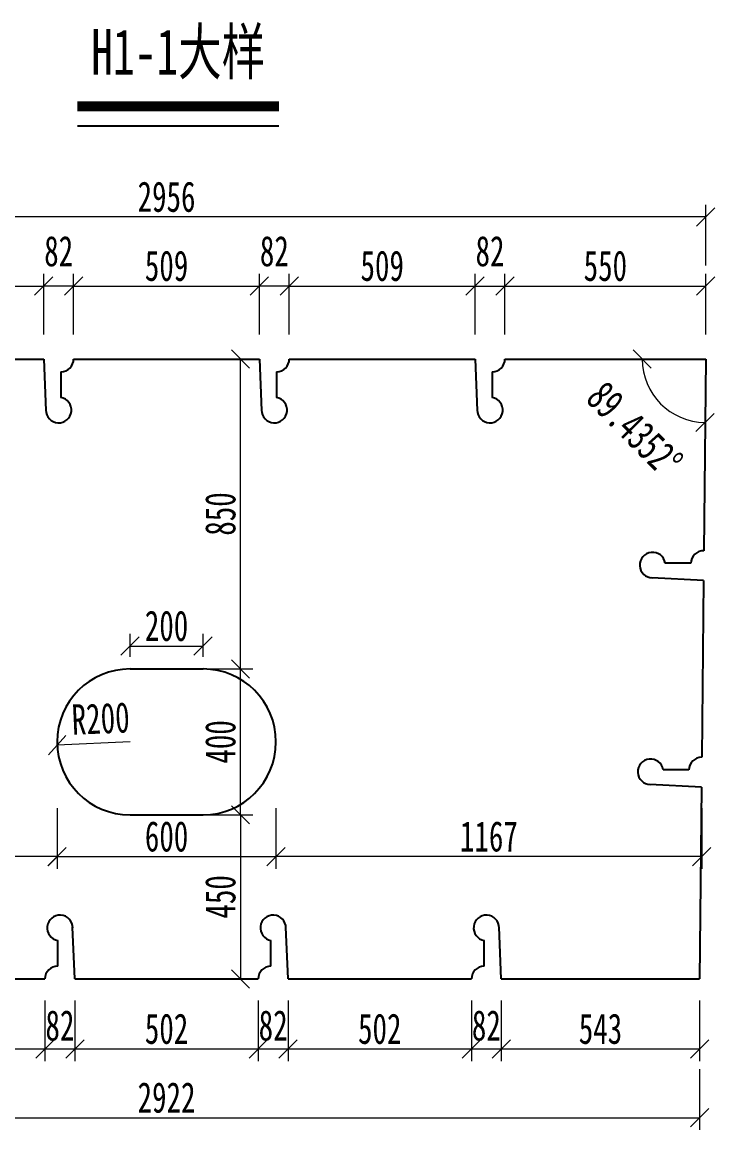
# Model space of a CAD drawing. Header units: millimetres. Extents: x -358959 to 47, y -122282 to 697692.
# Drawn here: x -205849 to -203950, y -23089 to -20052 of the extents above; entities that cross this region are included whole.
import ezdxf
from ezdxf.enums import TextEntityAlignment as Align

# ---------------------------------------------------------------- set-up
doc = ezdxf.new("R2010")
doc.units = ezdxf.units.MM
doc.header["$LTSCALE"] = 2
doc.header["$PDMODE"] = 34
doc.layers.get('Defpoints').update_dxf_attribs({"color": 8, "lineweight": 9})
for name, color, linetype, lineweight in [('标注', 4, 'Continuous', 13), ('标注线及字体', 2, 'Continuous', 15), ('钢板粗线', 1, 'Continuous', 25)]:
    doc.layers.add(name, color=color, linetype=linetype, lineweight=lineweight)
doc.styles.add('111', font='仿宋_GB2312.ttf', dxfattribs={"width": 0.7})
doc.dimstyles.new('200', dxfattribs={"dimscale": 0, "dimtxt": 2.5, "dimasz": 1.5, "dimexe": 1, "dimexo": 1, "dimgap": 0.4, "dimtad": 1, "dimdec": 0, "dimdsep": 46, "dimtxsty": '111', "dimblk": 'OBLIQUE', "dimcen": 0, "dimclrd": 256, "dimclre": 256, "dimclrt": 256, "dimadec": 4, "dimazin": 0, "dimtfac": 1, "dimtdec": 0, "dimtmove": 2, "dimatfit": 3, "dimfxl": 4, "dimfxlon": 1, "dimtolj": 1, "dimlwd": -1, "dimlwe": -1, "dimarcsym": 0})

# ---------------------------------------------------------------- blocks, each defined once
blk = doc.blocks.new('_Oblique')
at = {"color": 0, "linetype": 'ByBlock', "lineweight": -2}
blk.add_line((-0.5, -0.5), (0.5, 0.5), dxfattribs=at)
blk = doc.blocks.new('*D3927')
at = {"layer": 'Defpoints', "color": 0, "ltscale": 5, "transparency": 16777216}
for p in [(-205789.5, -20775.1), (-206298.6, -20975.3), (-205789.5, -20975.3)]:
    blk.add_point(p, dxfattribs=at)
at = {"layer": '标注', "ltscale": 5, "transparency": 16777216}
for p, q in [((-206298.6, -20908.5), (-206298.6, -20741.8)), ((-205789.5, -20908.5), (-205789.5, -20741.8)), ((-206298.6, -20775.1), (-205789.5, -20775.1))]:
    blk.add_line(p, q, dxfattribs=at)
at = {"layer": '标注', "ltscale": 5, "transparency": 16777216, "xscale": 50, "yscale": 50, "zscale": 50, "rotation": 180}
blk.add_blockref('_Oblique', (-206298.6, -20775.1), dxfattribs=at)
at = {"layer": '标注', "ltscale": 5, "transparency": 16777216, "xscale": 50, "yscale": 50, "zscale": 50}
blk.add_blockref('_Oblique', (-205789.5, -20775.1), dxfattribs=at)
at = {"layer": '标注', "ltscale": 5, "transparency": 16777216, "insert": (-206044.1, -20720.1), "char_height": 83.33, "attachment_point": 5, "style": '111'}
blk.add_mtext('\\A1;509', dxfattribs=at)
blk = doc.blocks.new('*D3928')
at = {"layer": 'Defpoints', "color": 0, "ltscale": 5, "transparency": 16777216}
for p in [(-205198.4, -20775.1), (-205707.5, -20975.3), (-205198.4, -20975.3)]:
    blk.add_point(p, dxfattribs=at)
at = {"layer": '标注', "ltscale": 5, "transparency": 16777216}
for p, q in [((-205707.5, -20908.5), (-205707.5, -20741.8)), ((-205198.4, -20908.5), (-205198.4, -20741.8)), ((-205707.5, -20775.1), (-205198.4, -20775.1))]:
    blk.add_line(p, q, dxfattribs=at)
at = {"layer": '标注', "ltscale": 5, "transparency": 16777216, "xscale": 50, "yscale": 50, "zscale": 50, "rotation": 180}
blk.add_blockref('_Oblique', (-205707.5, -20775.1), dxfattribs=at)
at = {"layer": '标注', "ltscale": 5, "transparency": 16777216, "xscale": 50, "yscale": 50, "zscale": 50}
blk.add_blockref('_Oblique', (-205198.4, -20775.1), dxfattribs=at)
at = {"layer": '标注', "ltscale": 5, "transparency": 16777216, "insert": (-205452.9, -20720.1), "char_height": 83.33, "attachment_point": 5, "style": '111'}
blk.add_mtext('\\A1;509', dxfattribs=at)
blk = doc.blocks.new('*D3929')
at = {"layer": 'Defpoints', "color": 0, "ltscale": 5, "transparency": 16777216}
for p in [(-204607.3, -20775.1), (-205116.4, -20975.3), (-204607.3, -20975.3)]:
    blk.add_point(p, dxfattribs=at)
at = {"layer": '标注', "ltscale": 5, "transparency": 16777216}
for p, q in [((-205116.4, -20908.5), (-205116.4, -20741.8)), ((-204607.3, -20908.5), (-204607.3, -20741.8)), ((-205116.4, -20775.1), (-204607.3, -20775.1))]:
    blk.add_line(p, q, dxfattribs=at)
at = {"layer": '标注', "ltscale": 5, "transparency": 16777216, "xscale": 50, "yscale": 50, "zscale": 50, "rotation": 180}
blk.add_blockref('_Oblique', (-205116.4, -20775.1), dxfattribs=at)
at = {"layer": '标注', "ltscale": 5, "transparency": 16777216, "xscale": 50, "yscale": 50, "zscale": 50}
blk.add_blockref('_Oblique', (-204607.3, -20775.1), dxfattribs=at)
at = {"layer": '标注', "ltscale": 5, "transparency": 16777216, "insert": (-204861.8, -20720.1), "char_height": 83.33, "attachment_point": 5, "style": '111'}
blk.add_mtext('\\A1;509', dxfattribs=at)
blk = doc.blocks.new('*D3930')
at = {"layer": 'Defpoints', "color": 0, "ltscale": 5, "transparency": 16777216}
for p in [(-203975.1, -20775.1), (-204525.3, -20975.3), (-203975.1, -20975.3)]:
    blk.add_point(p, dxfattribs=at)
at = {"layer": '标注', "ltscale": 5, "transparency": 16777216}
for p, q in [((-204525.3, -20908.5), (-204525.3, -20741.8)), ((-203975.1, -20908.5), (-203975.1, -20741.8)), ((-204525.3, -20775.1), (-203975.1, -20775.1))]:
    blk.add_line(p, q, dxfattribs=at)
at = {"layer": '标注', "ltscale": 5, "transparency": 16777216, "xscale": 50, "yscale": 50, "zscale": 50, "rotation": 180}
blk.add_blockref('_Oblique', (-204525.3, -20775.1), dxfattribs=at)
at = {"layer": '标注', "ltscale": 5, "transparency": 16777216, "xscale": 50, "yscale": 50, "zscale": 50}
blk.add_blockref('_Oblique', (-203975.1, -20775.1), dxfattribs=at)
at = {"layer": '标注', "ltscale": 5, "transparency": 16777216, "insert": (-204250.2, -20720.1), "char_height": 83.33, "attachment_point": 5, "style": '111'}
blk.add_mtext('\\A1;550', dxfattribs=at)
blk = doc.blocks.new('*D3931')
at = {"layer": 'Defpoints', "color": 0, "ltscale": 5, "transparency": 16777216}
for p in [(-204525.3, -20775.1), (-204607.3, -20975.3), (-204525.3, -20975.3)]:
    blk.add_point(p, dxfattribs=at)
at = {"layer": '标注', "ltscale": 5, "transparency": 16777216}
for p, q in [((-204607.3, -20908.5), (-204607.3, -20741.8)), ((-204525.3, -20908.5), (-204525.3, -20741.8)), ((-204607.3, -20775.1), (-204525.3, -20775.1))]:
    blk.add_line(p, q, dxfattribs=at)
at = {"layer": '标注', "ltscale": 5, "transparency": 16777216, "xscale": 50, "yscale": 50, "zscale": 50, "rotation": 180}
blk.add_blockref('_Oblique', (-204607.3, -20775.1), dxfattribs=at)
at = {"layer": '标注', "ltscale": 5, "transparency": 16777216, "xscale": 50, "yscale": 50, "zscale": 50}
blk.add_blockref('_Oblique', (-204525.3, -20775.1), dxfattribs=at)
at = {"layer": '标注', "ltscale": 5, "transparency": 16777216, "insert": (-204566.3, -20680.1), "char_height": 83.33, "attachment_point": 5, "style": '111'}
blk.add_mtext('\\A1;82', dxfattribs=at)
blk = doc.blocks.new('*D3932')
at = {"layer": 'Defpoints', "color": 0, "ltscale": 5, "transparency": 16777216}
for p in [(-205198.4, -20775.1), (-205198.4, -20975.3), (-205116.4, -20975.3)]:
    blk.add_point(p, dxfattribs=at)
at = {"layer": '标注', "ltscale": 5, "transparency": 16777216}
for p, q in [((-205198.4, -20908.5), (-205198.4, -20741.8)), ((-205116.4, -20908.5), (-205116.4, -20741.8)), ((-205116.4, -20775.1), (-205198.4, -20775.1))]:
    blk.add_line(p, q, dxfattribs=at)
at = {"layer": '标注', "ltscale": 5, "transparency": 16777216, "xscale": 50, "yscale": 50, "zscale": 50, "rotation": 180}
blk.add_blockref('_Oblique', (-205198.4, -20775.1), dxfattribs=at)
at = {"layer": '标注', "ltscale": 5, "transparency": 16777216, "xscale": 50, "yscale": 50, "zscale": 50}
blk.add_blockref('_Oblique', (-205116.4, -20775.1), dxfattribs=at)
at = {"layer": '标注', "ltscale": 5, "transparency": 16777216, "insert": (-205157.4, -20680.1), "char_height": 83.33, "attachment_point": 5, "style": '111'}
blk.add_mtext('\\A1;82', dxfattribs=at)
blk = doc.blocks.new('*D3933')
at = {"layer": 'Defpoints', "color": 0, "ltscale": 5, "transparency": 16777216}
for p in [(-205789.5, -20775.1), (-205789.5, -20975.3), (-205707.5, -20975.3)]:
    blk.add_point(p, dxfattribs=at)
at = {"layer": '标注', "ltscale": 5, "transparency": 16777216}
for p, q in [((-205789.5, -20908.5), (-205789.5, -20741.8)), ((-205707.5, -20908.5), (-205707.5, -20741.8)), ((-205707.5, -20775.1), (-205789.5, -20775.1))]:
    blk.add_line(p, q, dxfattribs=at)
at = {"layer": '标注', "ltscale": 5, "transparency": 16777216, "xscale": 50, "yscale": 50, "zscale": 50, "rotation": 180}
blk.add_blockref('_Oblique', (-205789.5, -20775.1), dxfattribs=at)
at = {"layer": '标注', "ltscale": 5, "transparency": 16777216, "xscale": 50, "yscale": 50, "zscale": 50}
blk.add_blockref('_Oblique', (-205707.5, -20775.1), dxfattribs=at)
at = {"layer": '标注', "ltscale": 5, "transparency": 16777216, "insert": (-205748.5, -20680.1), "char_height": 83.33, "attachment_point": 5, "style": '111'}
blk.add_mtext('\\A1;82', dxfattribs=at)
blk = doc.blocks.new('*D3936')
at = {"layer": 'Defpoints', "color": 0, "ltscale": 5, "transparency": 16777216}
for p in [(-206288.6, -22675.3), (-205786.1, -22675.3), (-205786.1, -22867.4)]:
    blk.add_point(p, dxfattribs=at)
at = {"layer": '标注', "ltscale": 5, "transparency": 16777216}
for p, q in [((-206288.6, -22734.1), (-206288.6, -22900.8)), ((-205786.1, -22734.1), (-205786.1, -22900.8)), ((-206288.6, -22867.4), (-205786.1, -22867.4))]:
    blk.add_line(p, q, dxfattribs=at)
at = {"layer": '标注', "ltscale": 5, "transparency": 16777216, "xscale": 50, "yscale": 50, "zscale": 50, "rotation": 180}
blk.add_blockref('_Oblique', (-206288.6, -22867.4), dxfattribs=at)
at = {"layer": '标注', "ltscale": 5, "transparency": 16777216, "xscale": 50, "yscale": 50, "zscale": 50}
blk.add_blockref('_Oblique', (-205786.1, -22867.4), dxfattribs=at)
at = {"layer": '标注', "ltscale": 5, "transparency": 16777216, "insert": (-206037.4, -22812.4), "char_height": 83.33, "attachment_point": 5, "style": '111'}
blk.add_mtext('\\A1;502', dxfattribs=at)
blk = doc.blocks.new('*D3937')
at = {"layer": 'Defpoints', "color": 0, "ltscale": 5, "transparency": 16777216}
for p in [(-205704.1, -22675.3), (-205201.7, -22675.3), (-205201.7, -22867.4)]:
    blk.add_point(p, dxfattribs=at)
at = {"layer": '标注', "ltscale": 5, "transparency": 16777216}
for p, q in [((-205704.1, -22734.1), (-205704.1, -22900.8)), ((-205201.7, -22734.1), (-205201.7, -22900.8)), ((-205704.1, -22867.4), (-205201.7, -22867.4))]:
    blk.add_line(p, q, dxfattribs=at)
at = {"layer": '标注', "ltscale": 5, "transparency": 16777216, "xscale": 50, "yscale": 50, "zscale": 50, "rotation": 180}
blk.add_blockref('_Oblique', (-205704.1, -22867.4), dxfattribs=at)
at = {"layer": '标注', "ltscale": 5, "transparency": 16777216, "xscale": 50, "yscale": 50, "zscale": 50}
blk.add_blockref('_Oblique', (-205201.7, -22867.4), dxfattribs=at)
at = {"layer": '标注', "ltscale": 5, "transparency": 16777216, "insert": (-205452.9, -22812.4), "char_height": 83.33, "attachment_point": 5, "style": '111'}
blk.add_mtext('\\A1;502', dxfattribs=at)
blk = doc.blocks.new('*D3938')
at = {"layer": 'Defpoints', "color": 0, "ltscale": 5, "transparency": 16777216}
for p in [(-205119.7, -22675.3), (-204617.3, -22675.3), (-204617.3, -22867.4)]:
    blk.add_point(p, dxfattribs=at)
at = {"layer": '标注', "ltscale": 5, "transparency": 16777216}
for p, q in [((-205119.7, -22734.1), (-205119.7, -22900.8)), ((-204617.3, -22734.1), (-204617.3, -22900.8)), ((-205119.7, -22867.4), (-204617.3, -22867.4))]:
    blk.add_line(p, q, dxfattribs=at)
at = {"layer": '标注', "ltscale": 5, "transparency": 16777216, "xscale": 50, "yscale": 50, "zscale": 50, "rotation": 180}
blk.add_blockref('_Oblique', (-205119.7, -22867.4), dxfattribs=at)
at = {"layer": '标注', "ltscale": 5, "transparency": 16777216, "xscale": 50, "yscale": 50, "zscale": 50}
blk.add_blockref('_Oblique', (-204617.3, -22867.4), dxfattribs=at)
at = {"layer": '标注', "ltscale": 5, "transparency": 16777216, "insert": (-204868.5, -22812.4), "char_height": 83.33, "attachment_point": 5, "style": '111'}
blk.add_mtext('\\A1;502', dxfattribs=at)
blk = doc.blocks.new('*D3939')
at = {"layer": 'Defpoints', "color": 0, "ltscale": 5, "transparency": 16777216}
for p in [(-204535.3, -22675.3), (-203991.9, -22675.3), (-203991.9, -22867.4)]:
    blk.add_point(p, dxfattribs=at)
at = {"layer": '标注', "ltscale": 5, "transparency": 16777216}
for p, q in [((-204535.3, -22734.1), (-204535.3, -22900.8)), ((-203991.9, -22734.1), (-203991.9, -22900.8)), ((-204535.3, -22867.4), (-203991.9, -22867.4))]:
    blk.add_line(p, q, dxfattribs=at)
at = {"layer": '标注', "ltscale": 5, "transparency": 16777216, "xscale": 50, "yscale": 50, "zscale": 50, "rotation": 180}
blk.add_blockref('_Oblique', (-204535.3, -22867.4), dxfattribs=at)
at = {"layer": '标注', "ltscale": 5, "transparency": 16777216, "xscale": 50, "yscale": 50, "zscale": 50}
blk.add_blockref('_Oblique', (-203991.9, -22867.4), dxfattribs=at)
at = {"layer": '标注', "ltscale": 5, "transparency": 16777216, "insert": (-204263.6, -22812.4), "char_height": 83.33, "attachment_point": 5, "style": '111'}
blk.add_mtext('\\A1;543', dxfattribs=at)
blk = doc.blocks.new('*D3940')
at = {"layer": 'Defpoints', "color": 0, "ltscale": 5, "transparency": 16777216}
for p in [(-204617.3, -22675.3), (-204535.3, -22675.3), (-204535.3, -22867.4)]:
    blk.add_point(p, dxfattribs=at)
at = {"layer": '标注', "ltscale": 5, "transparency": 16777216}
for p, q in [((-204617.3, -22734.1), (-204617.3, -22900.8)), ((-204535.3, -22734.1), (-204535.3, -22900.8)), ((-204617.3, -22867.4), (-204535.3, -22867.4))]:
    blk.add_line(p, q, dxfattribs=at)
at = {"layer": '标注', "ltscale": 5, "transparency": 16777216, "xscale": 50, "yscale": 50, "zscale": 50, "rotation": 180}
blk.add_blockref('_Oblique', (-204617.3, -22867.4), dxfattribs=at)
at = {"layer": '标注', "ltscale": 5, "transparency": 16777216, "xscale": 50, "yscale": 50, "zscale": 50}
blk.add_blockref('_Oblique', (-204535.3, -22867.4), dxfattribs=at)
at = {"layer": '标注', "ltscale": 5, "transparency": 16777216, "insert": (-204576.3, -22803.4), "char_height": 83.33, "attachment_point": 5, "style": '111'}
blk.add_mtext('\\A1;82', dxfattribs=at)
blk = doc.blocks.new('*D3941')
at = {"layer": 'Defpoints', "color": 0, "ltscale": 5, "transparency": 16777216}
for p in [(-205201.7, -22675.3), (-205119.7, -22675.3), (-205119.7, -22867.4)]:
    blk.add_point(p, dxfattribs=at)
at = {"layer": '标注', "ltscale": 5, "transparency": 16777216}
for p, q in [((-205201.7, -22734.1), (-205201.7, -22900.8)), ((-205119.7, -22734.1), (-205119.7, -22900.8)), ((-205201.7, -22867.4), (-205119.7, -22867.4))]:
    blk.add_line(p, q, dxfattribs=at)
at = {"layer": '标注', "ltscale": 5, "transparency": 16777216, "xscale": 50, "yscale": 50, "zscale": 50, "rotation": 180}
blk.add_blockref('_Oblique', (-205201.7, -22867.4), dxfattribs=at)
at = {"layer": '标注', "ltscale": 5, "transparency": 16777216, "xscale": 50, "yscale": 50, "zscale": 50}
blk.add_blockref('_Oblique', (-205119.7, -22867.4), dxfattribs=at)
at = {"layer": '标注', "ltscale": 5, "transparency": 16777216, "insert": (-205160.7, -22803.4), "char_height": 83.33, "attachment_point": 5, "style": '111'}
blk.add_mtext('\\A1;82', dxfattribs=at)
blk = doc.blocks.new('*D3942')
at = {"layer": 'Defpoints', "color": 0, "ltscale": 5, "transparency": 16777216}
for p in [(-205786.1, -22675.3), (-205704.1, -22675.3), (-205704.1, -22867.4)]:
    blk.add_point(p, dxfattribs=at)
at = {"layer": '标注', "ltscale": 5, "transparency": 16777216}
for p, q in [((-205786.1, -22734.1), (-205786.1, -22900.8)), ((-205704.1, -22734.1), (-205704.1, -22900.8)), ((-205786.1, -22867.4), (-205704.1, -22867.4))]:
    blk.add_line(p, q, dxfattribs=at)
at = {"layer": '标注', "ltscale": 5, "transparency": 16777216, "xscale": 50, "yscale": 50, "zscale": 50, "rotation": 180}
blk.add_blockref('_Oblique', (-205786.1, -22867.4), dxfattribs=at)
at = {"layer": '标注', "ltscale": 5, "transparency": 16777216, "xscale": 50, "yscale": 50, "zscale": 50}
blk.add_blockref('_Oblique', (-205704.1, -22867.4), dxfattribs=at)
at = {"layer": '标注', "ltscale": 5, "transparency": 16777216, "insert": (-205745.1, -22803.4), "char_height": 83.33, "attachment_point": 5, "style": '111'}
blk.add_mtext('\\A1;82', dxfattribs=at)
blk = doc.blocks.new('*D3944')
at = {"layer": 'Defpoints', "color": 0, "ltscale": 5, "transparency": 16777216}
for p in [(-205552.9, -21825.3), (-205250.1, -21825.3), (-205552.9, -22225.3)]:
    blk.add_point(p, dxfattribs=at)
at = {"layer": '标注', "ltscale": 5, "transparency": 16777216}
for p, q in [((-205383.4, -21825.3), (-205216.7, -21825.3)), ((-205250.1, -22225.3), (-205250.1, -21825.3)), ((-205383.4, -22225.3), (-205216.7, -22225.3))]:
    blk.add_line(p, q, dxfattribs=at)
at = {"layer": '标注', "ltscale": 5, "transparency": 16777216, "xscale": 49.99999999999995, "yscale": 49.99999999999995, "zscale": 49.99999999999995}
for p, rotation in [((-205250.1, -21825.3), 90), ((-205250.1, -22225.3), 270)]:
    blk.add_blockref('_Oblique', p, dxfattribs=dict(at, rotation=rotation))
at = {"layer": '标注', "ltscale": 5, "transparency": 16777216, "insert": (-205305.1, -22025.3), "char_height": 83.33, "attachment_point": 5, "rotation": 90, "style": '111'}
blk.add_mtext('\\A1;400', dxfattribs=at)
blk = doc.blocks.new('*D3945')
at = {"layer": 'Defpoints', "color": 0, "ltscale": 5, "transparency": 16777216}
for p in [(-205752.7, -22034.3), (-205152.9, -22025.3), (-205152.9, -22339.9)]:
    blk.add_point(p, dxfattribs=at)
at = {"layer": '标注', "ltscale": 5, "transparency": 16777216}
for p, q in [((-205752.7, -22206.6), (-205752.7, -22373.3)), ((-205152.9, -22206.6), (-205152.9, -22373.3)), ((-205752.7, -22339.9), (-205152.9, -22339.9))]:
    blk.add_line(p, q, dxfattribs=at)
at = {"layer": '标注', "ltscale": 5, "transparency": 16777216, "xscale": 49.99999999999995, "yscale": 49.99999999999995, "zscale": 49.99999999999995, "rotation": 180}
blk.add_blockref('_Oblique', (-205752.7, -22339.9), dxfattribs=at)
at = {"layer": '标注', "ltscale": 5, "transparency": 16777216, "xscale": 49.99999999999995, "yscale": 49.99999999999995, "zscale": 49.99999999999995}
blk.add_blockref('_Oblique', (-205152.9, -22339.9), dxfattribs=at)
at = {"layer": '标注', "ltscale": 5, "transparency": 16777216, "insert": (-205452.8, -22284.9), "char_height": 83.33, "attachment_point": 5, "style": '111'}
blk.add_mtext('\\A1;600', dxfattribs=at)
blk = doc.blocks.new('*D3946')
at = {"layer": 'Defpoints', "color": 0, "ltscale": 5, "transparency": 16777216}
for p in [(-205352.9, -21762.4), (-205552.9, -21825.3), (-205352.9, -21825.3)]:
    blk.add_point(p, dxfattribs=at)
at = {"layer": '标注', "ltscale": 5, "transparency": 16777216}
for p, q in [((-205552.9, -21791.9), (-205552.9, -21729)), ((-205352.9, -21791.9), (-205352.9, -21729)), ((-205552.9, -21762.4), (-205352.9, -21762.4))]:
    blk.add_line(p, q, dxfattribs=at)
at = {"layer": '标注', "ltscale": 5, "transparency": 16777216, "xscale": 49.99999999999995, "yscale": 49.99999999999995, "zscale": 49.99999999999995, "rotation": 180}
blk.add_blockref('_Oblique', (-205552.9, -21762.4), dxfattribs=at)
at = {"layer": '标注', "ltscale": 5, "transparency": 16777216, "xscale": 49.99999999999995, "yscale": 49.99999999999995, "zscale": 49.99999999999995}
blk.add_blockref('_Oblique', (-205352.9, -21762.4), dxfattribs=at)
at = {"layer": '标注', "ltscale": 5, "transparency": 16777216, "insert": (-205452.9, -21707.4), "char_height": 83.33, "attachment_point": 5, "style": '111'}
blk.add_mtext('\\A1;200', dxfattribs=at)
blk = doc.blocks.new('*D3947')
at = {"layer": 'Defpoints', "color": 0, "ltscale": 5, "transparency": 16777216}
for p in [(-205552.9, -22225.3), (-205552.9, -22675.3), (-205250.1, -22675.3)]:
    blk.add_point(p, dxfattribs=at)
at = {"layer": '标注', "ltscale": 5, "transparency": 16777216}
for p, q in [((-205383.4, -22225.3), (-205216.7, -22225.3)), ((-205250.1, -22225.3), (-205250.1, -22675.3)), ((-205383.4, -22675.3), (-205216.7, -22675.3))]:
    blk.add_line(p, q, dxfattribs=at)
at = {"layer": '标注', "ltscale": 5, "transparency": 16777216, "xscale": 49.99999999999995, "yscale": 49.99999999999995, "zscale": 49.99999999999995}
for p, rotation in [((-205250.1, -22225.3), 90), ((-205250.1, -22675.3), 270)]:
    blk.add_blockref('_Oblique', p, dxfattribs=dict(at, rotation=rotation))
at = {"layer": '标注', "ltscale": 5, "transparency": 16777216, "insert": (-205305.1, -22450.3), "char_height": 83.33, "attachment_point": 5, "rotation": 90, "style": '111'}
blk.add_mtext('\\A1;450', dxfattribs=at)
blk = doc.blocks.new('*D3948')
at = {"layer": 'Defpoints', "color": 0, "ltscale": 5, "transparency": 16777216}
for p in [(-205452.9, -20975.3), (-205250.1, -20975.3), (-205520.7, -21825.3)]:
    blk.add_point(p, dxfattribs=at)
at = {"layer": '标注', "ltscale": 5, "transparency": 16777216}
for p, q in [((-205383.4, -20975.3), (-205216.7, -20975.3)), ((-205250.1, -21825.3), (-205250.1, -20975.3)), ((-205383.4, -21825.3), (-205216.7, -21825.3))]:
    blk.add_line(p, q, dxfattribs=at)
at = {"layer": '标注', "ltscale": 5, "transparency": 16777216, "xscale": 50.00000000000042, "yscale": 50.00000000000042, "zscale": 50.00000000000042}
for p, rotation in [((-205250.1, -20975.3), 90), ((-205250.1, -21825.3), 270)]:
    blk.add_blockref('_Oblique', p, dxfattribs=dict(at, rotation=rotation))
at = {"layer": '标注', "ltscale": 5, "transparency": 16777216, "insert": (-205305.1, -21400.3), "char_height": 83.33, "attachment_point": 5, "rotation": 90, "style": '111'}
blk.add_mtext('\\A1;850', dxfattribs=at)
blk = doc.blocks.new('*D3949')
at = {"layer": 'Defpoints', "color": 0, "ltscale": 5, "transparency": 16777216}
for p in [(-206919.9, -22025.3), (-205752.9, -22025.3), (-206919.9, -22339.9)]:
    blk.add_point(p, dxfattribs=at)
at = {"layer": '标注', "ltscale": 5, "transparency": 16777216}
for p, q in [((-206919.9, -22206.6), (-206919.9, -22373.3)), ((-205752.9, -22206.6), (-205752.9, -22373.3)), ((-205752.9, -22339.9), (-206919.9, -22339.9))]:
    blk.add_line(p, q, dxfattribs=at)
at = {"layer": '标注', "ltscale": 5, "transparency": 16777216, "xscale": 50.00000000000042, "yscale": 50.00000000000042, "zscale": 50.00000000000042, "rotation": 180}
blk.add_blockref('_Oblique', (-206919.9, -22339.9), dxfattribs=at)
at = {"layer": '标注', "ltscale": 5, "transparency": 16777216, "xscale": 50.00000000000042, "yscale": 50.00000000000042, "zscale": 50.00000000000042}
blk.add_blockref('_Oblique', (-205752.9, -22339.9), dxfattribs=at)
at = {"layer": '标注', "ltscale": 5, "transparency": 16777216, "insert": (-206336.4, -22284.9), "char_height": 83.33, "attachment_point": 5, "style": '111'}
blk.add_mtext('\\A1;1167', dxfattribs=at)
blk = doc.blocks.new('*D3950')
at = {"layer": 'Defpoints', "color": 0, "ltscale": 5, "transparency": 16777216}
for p in [(-205752.7, -22034.3), (-205552.9, -22025.3)]:
    blk.add_point(p, dxfattribs=at)
at = {"layer": '标注', "ltscale": 5, "transparency": 16777216}
blk.add_line((-205552.9, -22025.3), (-205752.7, -22034.3), dxfattribs=at)
at = {"layer": '标注', "ltscale": 5, "transparency": 16777216, "xscale": 49.99999999999995, "yscale": 49.99999999999995, "zscale": 49.99999999999995, "rotation": 182.5726833926505}
blk.add_blockref('_Oblique', (-205752.7, -22034.3), dxfattribs=at)
at = {"layer": '标注', "ltscale": 5, "transparency": 16777216, "insert": (-205633.5, -21961.5), "char_height": 83.33, "attachment_point": 5, "rotation": 2.5727, "style": '111'}
blk.add_mtext('\\A1;R200', dxfattribs=at)
blk = doc.blocks.new('*D3951')
at = {"layer": 'Defpoints', "color": 0, "ltscale": 5, "transparency": 16777216}
for p in [(-205152.9, -22025.3), (-203986, -22025.3), (-205152.9, -22339.9)]:
    blk.add_point(p, dxfattribs=at)
at = {"layer": '标注', "ltscale": 5, "transparency": 16777216}
for p, q in [((-205152.9, -22206.6), (-205152.9, -22373.3)), ((-203986, -22206.6), (-203986, -22373.3)), ((-203986, -22339.9), (-205152.9, -22339.9))]:
    blk.add_line(p, q, dxfattribs=at)
at = {"layer": '标注', "ltscale": 5, "transparency": 16777216, "xscale": 50.00000000000042, "yscale": 50.00000000000042, "zscale": 50.00000000000042, "rotation": 180}
blk.add_blockref('_Oblique', (-205152.9, -22339.9), dxfattribs=at)
at = {"layer": '标注', "ltscale": 5, "transparency": 16777216, "xscale": 50.00000000000042, "yscale": 50.00000000000042, "zscale": 50.00000000000042}
blk.add_blockref('_Oblique', (-203986, -22339.9), dxfattribs=at)
at = {"layer": '标注', "ltscale": 5, "transparency": 16777216, "insert": (-204569.4, -22284.9), "char_height": 83.33, "attachment_point": 5, "style": '111'}
blk.add_mtext('\\A1;1167', dxfattribs=at)
blk = doc.blocks.new('*D3959')
at = {"layer": 'Defpoints', "color": 0, "ltscale": 5, "transparency": 16777216}
for p in [(-204525.3, -20975.3), (-203975.1, -20975.3), (-203975.1, -20975.3), (-204126.2, -21061.8), (-203980.3, -21501)]:
    blk.add_point(p, dxfattribs=at)
at = {"layer": '标注', "ltscale": 5, "transparency": 16777216}
blk.add_arc((-203975.1, -20975.3), 174.1, 180, 269.4352, dxfattribs=at)
at = {"layer": '标注', "ltscale": 5, "transparency": 16777216, "xscale": 50, "yscale": 50, "zscale": 50}
for p, rotation in [((-204149.2, -20975.3), 90.00000000000092), ((-203976.8, -21149.3), 359.43523188611)]:
    blk.add_blockref('_Oblique', p, dxfattribs=dict(at, rotation=rotation))
at = {"layer": '标注', "ltscale": 5, "transparency": 16777216, "insert": (-204169.9, -21168.1), "char_height": 83.333, "attachment_point": 5, "rotation": 314.7176, "style": '111'}
blk.add_mtext('\\A1;89.4352°', dxfattribs=at)
blk = doc.blocks.new('*D3995')
at = {"layer": 'Defpoints', "color": 0, "ltscale": 5, "transparency": 16777216}
for p in [(-206930.7, -20585.7), (-206930.7, -20975.3), (-203975.1, -20975.3)]:
    blk.add_point(p, dxfattribs=at)
at = {"layer": '标注', "ltscale": 5, "transparency": 16777216}
for p, q in [((-206930.7, -20719), (-206930.7, -20552.4)), ((-203975.1, -20719), (-203975.1, -20552.4)), ((-203975.1, -20585.7), (-206930.7, -20585.7))]:
    blk.add_line(p, q, dxfattribs=at)
at = {"layer": '标注', "ltscale": 5, "transparency": 16777216, "xscale": 50, "yscale": 50, "zscale": 50, "rotation": 180}
blk.add_blockref('_Oblique', (-206930.7, -20585.7), dxfattribs=at)
at = {"layer": '标注', "ltscale": 5, "transparency": 16777216, "xscale": 50, "yscale": 50, "zscale": 50}
blk.add_blockref('_Oblique', (-203975.1, -20585.7), dxfattribs=at)
at = {"layer": '标注', "ltscale": 5, "transparency": 16777216, "insert": (-205452.9, -20530.7), "char_height": 83.33, "attachment_point": 5, "style": '111'}
blk.add_mtext('\\A1;2956', dxfattribs=at)
blk = doc.blocks.new('*D3996')
at = {"layer": 'Defpoints', "color": 0, "ltscale": 5, "transparency": 16777216}
for p in [(-206914, -22675.3), (-203991.9, -22675.3), (-203991.9, -23055.9)]:
    blk.add_point(p, dxfattribs=at)
at = {"layer": '标注', "ltscale": 5, "transparency": 16777216}
for p, q in [((-206914, -22922.5), (-206914, -23089.2)), ((-203991.9, -22922.5), (-203991.9, -23089.2)), ((-206914, -23055.9), (-203991.9, -23055.9))]:
    blk.add_line(p, q, dxfattribs=at)
at = {"layer": '标注', "ltscale": 5, "transparency": 16777216, "xscale": 50, "yscale": 50, "zscale": 50, "rotation": 180}
blk.add_blockref('_Oblique', (-206914, -23055.9), dxfattribs=at)
at = {"layer": '标注', "ltscale": 5, "transparency": 16777216, "xscale": 50, "yscale": 50, "zscale": 50}
blk.add_blockref('_Oblique', (-203991.9, -23055.9), dxfattribs=at)
at = {"layer": '标注', "ltscale": 5, "transparency": 16777216, "insert": (-205452.9, -23000.9), "char_height": 83.33, "attachment_point": 5, "style": '111'}
blk.add_mtext('\\A1;2922', dxfattribs=at)

msp = doc.modelspace()

# ---------------------------------------------------------------- linework, layer by layer
at = {"color": 4}
msp.add_line((-205697, -20335.6), (-205145.1, -20335.6), dxfattribs=at)
at = {"color": 6, "const_width": 26.7}
msp.add_lwpolyline([(-205697, -20282.3), (-205145.1, -20282.3)], dxfattribs=at)
at = {"layer": '钢板粗线'}
for p, q in [((-206298.6, -20975.3), (-205789.5, -20975.3)), ((-205789.5, -20975.3), (-205783.5, -21116.8)), ((-205707.5, -20975.3), (-205198.4, -20975.3)), ((-205198.4, -20975.3), (-205192.3, -21116.8)), ((-205116.4, -20975.3), (-204607.3, -20975.3)), ((-204607.3, -20975.3), (-204601.2, -21116.8)), ((-204525.3, -20975.3), (-203975.1, -20975.3)), ((-203975.1, -20975.3), (-203980.3, -21501)), ((-205742.5, -21010.3), (-205742.5, -21080.8)), ((-205742.5, -21010.3), (-205742.5, -21080.8)), ((-205151.4, -21010.3), (-205151.4, -21080.8)), ((-204560.3, -21010.3), (-204560.3, -21080.8)), ((-204015.6, -21535.6), (-204086.2, -21534.9)), ((-203981.1, -21582.9), (-204122.5, -21575.5)), ((-203981.1, -21582.9), (-203985.9, -22067.6)), ((-205552.9, -21825.3), (-205352.9, -21825.3)), ((-204021.2, -22102.3), (-204091.7, -22101.6)), ((-203986.7, -22149.6), (-204128.1, -22142.2)), ((-203986.7, -22149.6), (-203991.9, -22675.3)), ((-205552.9, -22225.3), (-205352.9, -22225.3)), ((-205704.1, -22675.3), (-205710.2, -22533.8)), ((-205119.7, -22675.3), (-205125.8, -22533.8)), ((-204535.3, -22675.3), (-204541.3, -22533.8)), ((-205751.1, -22640.3), (-205751.1, -22569.8)), ((-205166.7, -22640.3), (-205166.7, -22569.8)), ((-204582.3, -22640.3), (-204582.3, -22569.8)), ((-206288.6, -22675.3), (-205786.1, -22675.3)), ((-205704.1, -22675.3), (-205201.7, -22675.3)), ((-205119.7, -22675.3), (-204617.3, -22675.3)), ((-204535.3, -22675.3), (-203991.9, -22675.3))]:
    msp.add_line(p, q, dxfattribs=at)
for centre, radius, start, end in [((-205742.5, -20975.3), 35, 270, 0), ((-205151.4, -20975.3), 35, 270, 0), ((-204560.3, -20975.3), 35, 270, 0), ((-205748.5, -21115.3), 35, 180, 80.1291), ((-205157.4, -21115.3), 35, 180, 80.1291), ((-204566.3, -21115.3), 35, 180, 80.1291), ((-204120.7, -21540.6), 35, 9.3061, 269.4352), ((-203980.6, -21535.9), 35, 89.4352, 179.4352), ((-205552.9, -22025.3), 200, 90, 270), ((-205352.9, -22025.3), 200, 270, 90), ((-204126.3, -22107.2), 35, 9.3061, 269.4352), ((-203986.2, -22102.6), 35, 89.4352, 179.4352), ((-205745.1, -22535.3), 35, 0, 260.1291), ((-205160.7, -22535.3), 35, 0, 260.1291), ((-204576.3, -22535.3), 35, 0, 260.1291), ((-205751.1, -22675.3), 35, 90, 180), ((-205166.7, -22675.3), 35, 90, 180), ((-204582.3, -22675.3), 35, 90, 180)]:
    msp.add_arc(centre, radius, start, end, dxfattribs=at)

# ---------------------------------------------------------------- texts
at = {"layer": '标注线及字体', "color": 0, "style": '111', "width": 0.7}
msp.add_text('H1-1大样', height=125, dxfattribs=at).set_placement((-205420.8, -20130.1), align=Align.MIDDLE)

# ---------------------------------------------------------------- dimensions: what is measured, and where the dimension line sits
at = {"layer": '标注', "ltscale": 5}
for base, p1, p2, picture, middle in [((-206930.7, -20585.7), (-203975.1, -20975.3), (-206930.7, -20975.3), '*D3995', (-205452.9, -20530.7)), ((-205789.5, -20775.1), (-205707.5, -20975.3), (-205789.5, -20975.3), '*D3933', (-205748.5, -20680.1)), ((-205198.4, -20775.1), (-205116.4, -20975.3), (-205198.4, -20975.3), '*D3932', (-205157.4, -20680.1)), ((-204525.3, -20775.1), (-204607.3, -20975.3), (-204525.3, -20975.3), '*D3931', (-204566.3, -20680.1)), ((-205789.5, -20775.1), (-206298.6, -20975.3), (-205789.5, -20975.3), '*D3927', (-206044.1, -20720.1)), ((-205198.4, -20775.1), (-205707.5, -20975.3), (-205198.4, -20975.3), '*D3928', (-205452.9, -20720.1)), ((-204607.3, -20775.1), (-205116.4, -20975.3), (-204607.3, -20975.3), '*D3929', (-204861.8, -20720.1)), ((-203975.1, -20775.1), (-204525.3, -20975.3), (-203975.1, -20975.3), '*D3930', (-204250.2, -20720.1)), ((-205352.9, -21762.4), (-205552.9, -21825.3), (-205352.9, -21825.3), '*D3946', (-205452.9, -21707.4)), ((-205152.9, -22339.9), (-205752.7, -22034.3), (-205152.9, -22025.3), '*D3945', (-205452.8, -22284.9)), ((-203991.9, -23055.9), (-206914, -22675.3), (-203991.9, -22675.3), '*D3996', (-205452.9, -23000.9)), ((-205786.1408, -22867.4183), (-206288.5616, -22675.2817), (-205786.1408, -22675.2817), '*D3936', (-206037.3512, -22812.4183)), ((-205201.7, -22867.4), (-205704.1, -22675.3), (-205201.7, -22675.3), '*D3937', (-205452.9, -22812.4)), ((-204617.3, -22867.4), (-205119.7, -22675.3), (-204617.3, -22675.3), '*D3938', (-204868.5, -22812.4)), ((-203991.9, -22867.4), (-204535.3, -22675.3), (-203991.9, -22675.3), '*D3939', (-204263.6, -22812.4))]:
    dim = msp.add_linear_dim(base=base, p1=p1, p2=p2, dimstyle='200', override={"dimscale": 33.333333, "dimarcsym": 1}, dxfattribs=at)
    dim.commit()
    dim.dimension.update_dxf_attribs({"geometry": picture, "text_midpoint": middle})
for base, p1, p2, angle, picture, middle in [((-205250.1, -20975.3), (-205520.7, -21825.3), (-205452.9, -20975.3), 90, '*D3948', (-205305.1, -21400.3)), ((-205250.1, -21825.3), (-205552.9, -22225.3), (-205552.9, -21825.3), 90, '*D3944', (-205305.1, -22025.3)), ((-206919.9, -22339.9), (-205752.9, -22025.3), (-206919.9, -22025.3), 180, '*D3949', (-206336.4, -22284.9)), ((-205152.9, -22339.9), (-203986, -22025.3), (-205152.9, -22025.3), 180, '*D3951', (-204569.4, -22284.9)), ((-205250.1, -22675.3), (-205552.9, -22225.3), (-205552.9, -22675.3), 90, '*D3947', (-205305.1, -22450.3))]:
    dim = msp.add_linear_dim(base=base, p1=p1, p2=p2, angle=angle, dimstyle='200', override={"dimscale": 33.333333, "dimarcsym": 1}, dxfattribs=at)
    dim.commit()
    dim.dimension.update_dxf_attribs({"geometry": picture, "text_midpoint": middle})
dim = msp.add_angular_dim_2l(base=(-204126.1594, -21061.8235), line1=((-203975.1207, -20975.2817), (-203980.3025, -21500.9504)), line2=((-204525.2604, -20975.2817), (-203975.1207, -20975.2817)), dimstyle='200', override={"dimscale": 33.333333, "dimarcsym": 1}, dxfattribs=at)
dim.commit()
dim.dimension.update_dxf_attribs({"geometry": '*D3959', "text_midpoint": (-204169.874, -21168.1247)})
dim = msp.add_radius_dim(center=(-205552.9, -22025.3), mpoint=(-205752.7, -22034.3), dimstyle='200', override={"dimscale": 33.333333, "dimarcsym": 1}, dxfattribs=at)
dim.commit()
dim.dimension.update_dxf_attribs({"geometry": '*D3950', "text_midpoint": (-205633.5, -21961.5), "dimtype": 164})
for base, p1, p2, picture, middle in [((-205704.1, -22867.4), (-205786.1, -22675.3), (-205704.1, -22675.3), '*D3942', (-205745.1, -22803.4)), ((-205119.7, -22867.4), (-205201.7, -22675.3), (-205119.7, -22675.3), '*D3941', (-205160.7, -22803.4)), ((-204535.3, -22867.4), (-204617.3, -22675.3), (-204535.3, -22675.3), '*D3940', (-204576.3, -22803.4))]:
    dim = msp.add_linear_dim(base=base, p1=p1, p2=p2, dimstyle='200', override={"dimscale": 33.333333, "dimarcsym": 1}, dxfattribs=at)
    dim.commit()
    dim.dimension.update_dxf_attribs({"geometry": picture, "text_midpoint": middle, "dimtype": 160})

doc.saveas('drawing.dxf')
